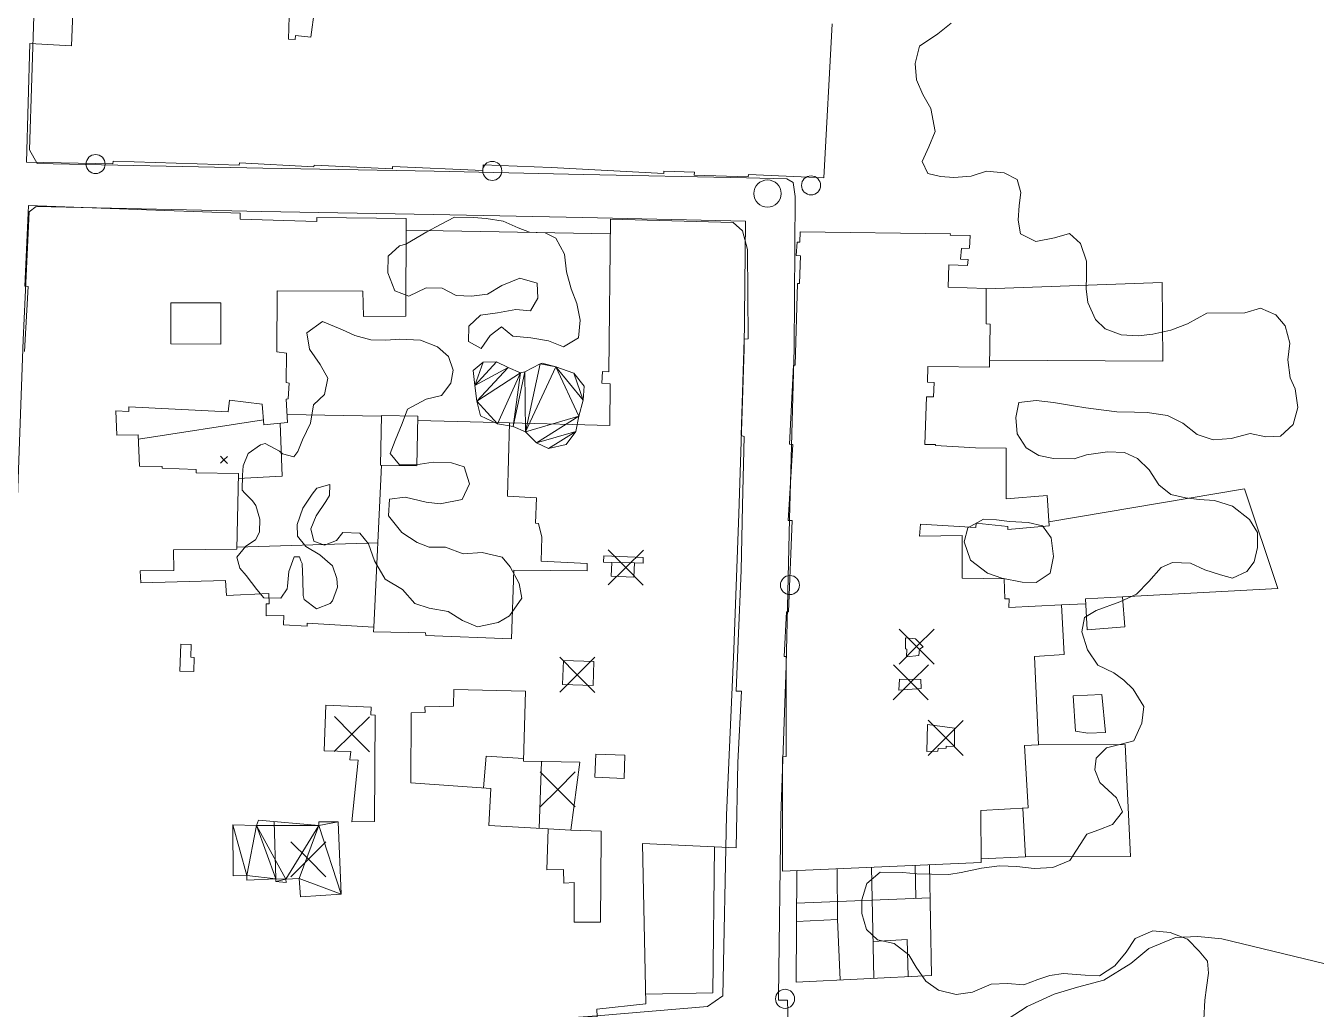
# Model space of a CAD drawing. Header units: metres. Extents: x 4652992 to 4879070, y 2074171 to 2309877.
# Drawn here: x 4654221.4 to 4654325.5, y 2308706.9 to 2308786.2 of the extents above; entities that cross this region are included whole.
import ezdxf

# ---------------------------------------------------------------- set-up
doc = ezdxf.new("R2010")
doc.units = ezdxf.units.M
doc.header["$MEASUREMENT"] = 0
doc.linetypes.add('DGN Style 3', pattern=[92.779933, 66.271381, -26.508552])
for name, color, linetype, lineweight in [('Level 18', 5, 'Continuous', 0), ('Level 20', 30, 'DGN Style 3', 0), ('Level 30', 5, 'Continuous', 0), ('Level 31', 38, 'Continuous', 0), ('Level 35', 4, 'Continuous', 0), ('Level 37', 3, 'Continuous', 0), ('Level 39', 9, 'Continuous', 0), ('Level 40', 1, 'Continuous', 0), ('Level 45', 9, 'Continuous', 0), ('Level 61', 4, 'Continuous', 0), ('Level 62', 4, 'Continuous', 0), ('Level 63', 3, 'Continuous', 0)]:
    doc.layers.add(name, color=color, linetype=linetype, lineweight=lineweight)

# ---------------------------------------------------------------- blocks, each defined once
blk = doc.blocks.new('AL_1')
at = {"layer": 'Level 45'}
blk.add_circle((2.1e-05, 1.3e-05, 3e-05), 1.100002, dxfattribs=at)
blk = doc.blocks.new('COTA_12')
at = {"layer": 'Level 63', "ltscale": 0.2}
for p, q in [((-1.408662, 1.419362, 0.00024), (-0.000205, -0.00016, 0.00024)), ((1.419317, 1.408297, 0.00024), (-0.000205, -0.00016, 0.00024)), ((-0.000205, -0.00016, 0.00024), (-1.419727, -1.408617, 0.00024)), ((-0.000205, -0.00016, 0.00024), (1.408252, -1.419682, 0.00024))]:
    blk.add_line(p, q, dxfattribs=at)
blk = doc.blocks.new('POSTE_1')
at = {"layer": 'Level 61'}
blk.add_circle((-4.7e-05, -1.9e-05, -2.4e-05), 0.770001, dxfattribs=at)
blk = doc.blocks.new('COTA_10')
at = {"layer": 'Level 39'}
for p, q in [((-1.408444, 1.419518, 3.9e-05), (1.3e-05, -4e-06, 3.9e-05)), ((1.419535, 1.408453, 3.9e-05), (1.3e-05, -4e-06, 3.9e-05)), ((1.3e-05, -4e-06, 3.9e-05), (-1.419509, -1.408461, 3.9e-05)), ((1.3e-05, -4e-06, 3.9e-05), (1.40847, -1.419526, 3.9e-05))]:
    blk.add_line(p, q, dxfattribs=at)

msp = doc.modelspace()

# ---------------------------------------------------------------- linework, layer by layer
at = {"layer": 'Level 18', "color": 30}
for points in [[(4654221.658485, 2308776.212461, 1327.400125), (4654222.223129, 2308793.6658, 1326.637625), (4654222.857571, 2308814.889964, 1325.750125), (4654223.667726, 2308840.302498, 1325.125125), (4654223.916257, 2308854.624359, 1324.962625), (4654224.367506, 2308878.603455, 1324.125125), (4654224.701921, 2308906.474166, 1322.950125), (4654225.471903, 2308932.721316, 1321.850125), (4654226.114511, 2308942.035538, 1321.087625)], [(4654279.53869, 2308773.943776, 1324.35096), (4654266.388316, 2308774.227803, 1324.99471), (4654254.310998, 2308774.473731, 1326.18221), (4654240.495188, 2308774.728621, 1327.23221), (4654222.272933, 2308775.114779, 1327.40721), (4654221.658485, 2308776.212461, 1327.400125)], [(4654283.470458, 2308772.449117, 1324.200125), (4654283.295971, 2308773.576403, 1324.200125), (4654282.787248, 2308773.878022, 1324.200125), (4654279.53869, 2308773.943776, 1324.35096)], [(4654282.108976, 2308707.888399, 1327.325125), (4654282.313065, 2308722.479232, 1326.300125), (4654282.740593, 2308734.58963, 1325.575125), (4654283.009776, 2308746.408686, 1325.087625), (4654283.386084, 2308760.173622, 1324.300125), (4654283.470458, 2308772.449117, 1324.200125)], [(4654219.411364, 2308704.062915, 1332.531375), (4654220.611708, 2308745.91393, 1329.512625), (4654221.1543, 2308760.865356, 1328.475125), (4654221.644768, 2308771.208171, 1327.625125)], [(4654279.463339, 2308770.455039, 1324.271065), (4654266.315119, 2308770.73902, 1324.914815), (4654254.243292, 2308770.984836, 1326.102315), (4654240.426037, 2308771.239753, 1327.152315), (4654222.199001, 2308771.626012, 1327.589815), (4654221.644768, 2308771.208171, 1327.625125)], [(4654277.631908, 2308707.951022, 1327.380223), (4654277.931186, 2308722.519914, 1326.355223), (4654278.499258, 2308735.890021, 1325.578582), (4654278.921224, 2308746.823003, 1325.128979), (4654279.345531, 2308760.158851, 1324.355138), (4654279.463339, 2308770.455039, 1324.271065)], [(4654219.411364, 2308704.062915, 1332.531375), (4654220.019534, 2308702.103685, 1332.469537), (4654225.11555, 2308702.549717, 1332.282037), (4654244.528065, 2308704.487931, 1330.957037), (4654257.894691, 2308705.633733, 1329.525787), (4654267.454937, 2308706.325563, 1328.738287), (4654276.37788, 2308707.080082, 1327.719608), (4654277.631908, 2308707.951022, 1327.380223)], [(4654280.458922, 2308702.702839, 1327.491462), (4654282.983058, 2308702.839725, 1327.316462), (4654282.833668, 2308707.599511, 1327.210212), (4654282.116331, 2308707.603312, 1327.285212), (4654282.108976, 2308707.888399, 1327.325125)]]:
    msp.add_polyline3d(points, dxfattribs=at)
at = {"layer": 'Level 20', "linetype": 'Continuous'}
msp.add_polyline3d([(4654282.915723, 2308704.985114, 1327.268571), (4654284.755412, 2308705.031307, 1326.987321), (4654287.491538, 2308704.870838, 1326.293571), (4654291.395607, 2308704.66731, 1325.331071), (4654293.643559, 2308704.610905, 1324.799821), (4654295.236185, 2308704.622729, 1324.356071), (4654297.824712, 2308704.529812, 1323.712321), (4654299.09462, 2308705.096553, 1323.331071), (4654300.659094, 2308706.090162, 1322.987321), (4654302.195302, 2308707.075644, 1322.699821), (4654304.36277, 2308708.077634, 1322.543571), (4654306.246137, 2308708.637434, 1322.374821), (4654308.374887, 2308709.195087, 1321.818571), (4654310.545261, 2308710.54634, 1321.543571), (4654312.015086, 2308711.757827, 1321.393571), (4654314.15434, 2308712.649996, 1320.493571), (4654315.967258, 2308712.722524, 1319.931071), (4654317.898153, 2308712.554794, 1319.243571), (4654326.23427, 2308710.51463, 1312.718571)], dxfattribs=at)
at = {"layer": 'Level 30', "color": 1}
for points in [[(4654286.453109, 2308786.377183, 1329.34723), (4654285.787244, 2308773.958729, 1329.21598), (4654279.687687, 2308774.210684, 1328.98473), (4654279.680243, 2308774.018723, 1327.231605), (4654275.321148, 2308774.175625, 1327.375355), (4654275.347275, 2308774.39769, 1327.375355), (4654272.869138, 2308774.484199, 1329.68473), (4654272.849905, 2308774.300929, 1329.68473), (4654263.762289, 2308774.779835, 1329.56598), (4654258.291638, 2308774.990587, 1329.49098), (4654258.264494, 2308774.53702, 1329.49098), (4654250.958969, 2308774.863944, 1329.350355), (4654250.947541, 2308774.686566, 1329.350355), (4654244.627628, 2308774.956714, 1329.78473), (4654244.613559, 2308774.839571, 1329.78473), (4654238.608614, 2308775.161816, 1331.45348), (4654238.580865, 2308774.967318, 1331.45348), (4654228.402263, 2308775.28095, 1332.750355), (4654228.391757, 2308775.070855, 1332.750355), (4654221.431826, 2308775.209562, 1332.625355), (4654221.674733, 2308784.779045, 1332.756605), (4654225.042935, 2308784.59633, 1329.950355), (4654225.400327, 2308793.313581, 1330.019105)], [(4654242.648609, 2308787.874847, 1329.34098), (4654242.556119, 2308785.125467, 1329.47848), (4654243.098901, 2308785.11182, 1330.37848), (4654243.142871, 2308785.43662, 1330.37848), (4654244.367377, 2308785.292351, 1329.700355), (4654244.663793, 2308787.501436, 1329.55348)], [(4654221.269332, 2308759.943185, 1332.40973), (4654221.542122, 2308765.176415, 1331.99098), (4654221.295682, 2308765.205563, 1331.99098), (4654221.578777, 2308771.703961, 1331.98473), (4654232.59378, 2308771.317813, 1332.02848), (4654238.661064, 2308771.107846, 1331.99098), (4654238.654573, 2308770.619585, 1330.70348), (4654244.842047, 2308770.415406, 1329.73473), (4654244.849387, 2308770.75803, 1329.73473), (4654252.06335, 2308770.668334, 1329.20973), (4654252.040395, 2308762.796624, 1328.84098), (4654248.630045, 2308762.758811, 1328.86598), (4654248.568379, 2308764.815274, 1331.17223), (4654241.642957, 2308764.824086, 1331.02223), (4654241.637788, 2308759.909605, 1332.54723), (4654242.403624, 2308759.804453, 1332.50973), (4654242.374277, 2308757.424661, 1331.99098), (4654242.609647, 2308757.370977, 1331.962855), (4654242.551468, 2308756.105361, 1331.63473), (4654242.385235, 2308756.100893, 1331.63473), (4654242.48608, 2308754.199687, 1331.95348), (4654240.587924, 2308754.023496, 1331.95348), (4654240.432211, 2308755.689995, 1331.74098), (4654237.798533, 2308755.997285, 1331.90348), (4654237.699499, 2308755.062208, 1331.89098), (4654229.674444, 2308755.469827, 1331.819105), (4654229.682901, 2308755.104793, 1331.819105), (4654228.639842, 2308755.158495, 1332.187855), (4654228.721482, 2308753.181419, 1333.625355), (4654230.432281, 2308753.204428, 1333.150355), (4654230.544112, 2308750.68973, 1332.650355), (4654232.378115, 2308750.665031, 1332.331605), (4654232.381182, 2308750.532449, 1332.331605), (4654235.112205, 2308750.419602, 1332.144105), (4654235.100981, 2308750.13101, 1332.612855), (4654238.518313, 2308750.08508, 1332.200355), (4654238.406442, 2308743.976953, 1332.469105), (4654233.280484, 2308743.933594, 1332.075355), (4654233.301459, 2308742.25289, 1332.069105), (4654230.601436, 2308742.241559, 1333.444105), (4654230.65689, 2308741.281231, 1333.444105), (4654237.487682, 2308741.467353, 1333.262855), (4654237.55153, 2308740.254678, 1332.637855), (4654240.966523, 2308740.420439, 1332.494105), (4654241.01665, 2308739.579876, 1332.494105), (4654240.765975, 2308739.583344, 1332.494105), (4654240.763302, 2308738.593391, 1332.694105), (4654242.184278, 2308738.626476, 1332.869105), (4654242.158114, 2308737.878259, 1333.406605), (4654244.068409, 2308737.761214, 1333.406605), (4654244.085688, 2308738.009149, 1333.400355), (4654249.45263, 2308737.694156, 1333.606605), (4654249.438418, 2308737.31364, 1334.287855), (4654253.616089, 2308737.229465, 1334.269105), (4654253.656938, 2308737.011156, 1333.712855), (4654260.55659, 2308736.762866, 1331.475355), (4654260.763801, 2308742.286769, 1330.256605), (4654266.664469, 2308742.223386, 1328.144105), (4654266.665766, 2308742.830616, 1328.150355), (4654262.966759, 2308743.004192, 1328.387855), (4654263.020073, 2308744.956083, 1328.406605), (4654262.747761, 2308746.045388, 1328.412855), (4654262.500243, 2308746.07465, 1328.412855), (4654262.585775, 2308748.131671, 1327.806605), (4654260.229709, 2308748.271017, 1327.71598), (4654260.409876, 2308754.169951, 1327.90973), (4654268.510493, 2308753.974144, 1327.46598), (4654268.533518, 2308757.33401, 1327.47223), (4654267.849103, 2308757.378478, 1327.544105), (4654267.901899, 2308758.314283, 1327.550355), (4654268.432792, 2308758.302848, 1327.52848), (4654268.559596, 2308770.61728, 1327.850355), (4654278.461923, 2308770.351443, 1328.025355), (4654279.205815, 2308769.664604, 1327.975355), (4654279.604622, 2308768.158836, 1327.906605), (4654279.670558, 2308760.948286, 1327.806605), (4654279.335981, 2308760.939291, 1327.800355), (4654279.100363, 2308753.155162, 1327.775355), (4654279.341353, 2308753.087102, 1327.769105), (4654279.203999, 2308747.508381, 1328.669105), (4654279.110997, 2308742.254713, 1328.881605), (4654278.860258, 2308736.56242, 1328.994105), (4654278.860258, 2308736.56242, 1333.337855), (4654278.702031, 2308732.51762, 1333.206605), (4654279.129374, 2308732.523968, 1333.206605), (4654278.839039, 2308726.758642, 1333.200355), (4654278.839039, 2308726.758642, 1331.075355), (4654278.712097, 2308719.887329, 1331.037855), (4654271.141179, 2308720.231267, 1332.569105), (4654271.415985, 2308707.29878, 1331.74098)], [(4654298.470895, 2308718.700983, 1328.689066), (4654282.438985, 2308717.99682, 1329.620316), (4654282.428562, 2308727.232957, 1329.395316), (4654282.725741, 2308727.261404, 1328.776566), (4654282.743368, 2308735.313218, 1328.367191), (4654282.578679, 2308735.321611, 1328.251566), (4654282.761741, 2308738.926688, 1327.957816), (4654282.914676, 2308738.926951, 1327.957816), (4654283.222462, 2308746.300809, 1327.320316), (4654282.908461, 2308746.29494, 1327.248441), (4654283.267992, 2308752.433036, 1327.123441), (4654283.004851, 2308752.451661, 1327.123441), (4654283.325871, 2308758.822554, 1327.110941), (4654283.462036, 2308758.83906, 1328.873441), (4654283.647163, 2308765.419576, 1328.642191), (4654283.812425, 2308765.411146, 1326.773441), (4654283.903501, 2308767.648318, 1326.523441), (4654283.536443, 2308767.684792, 1326.523441), (4654283.611613, 2308768.74496, 1326.523441), (4654283.832105, 2308768.747026, 1326.523441), (4654283.868164, 2308769.587304, 1326.523441), (4654296.000276, 2308769.441049, 1325.829691), (4654295.984821, 2308769.316831, 1325.817191), (4654297.583461, 2308769.288887, 1325.745316), (4654297.52119, 2308768.264558, 1325.720316), (4654296.897488, 2308768.251656, 1325.720316), (4654296.818701, 2308767.39711, 1325.698441), (4654297.430857, 2308767.345221, 1325.704691), (4654297.378985, 2308766.866673, 1325.704691), (4654295.878035, 2308766.917877, 1325.848441), (4654295.80616, 2308765.127266, 1326.598441), (4654298.887659, 2308765.010541, 1326.251566), (4654298.879478, 2308762.157504, 1328.804691), (4654299.203699, 2308762.141749, 1328.804691), (4654299.154119, 2308758.682261, 1328.814066), (4654294.18278, 2308758.733355, 1325.279691), (4654294.141593, 2308757.45443, 1325.242191), (4654294.677278, 2308757.428937, 1325.204691), (4654294.639722, 2308756.282653, 1325.204691), (4654294.051824, 2308756.277145, 1325.242191), (4654293.918379, 2308752.421287, 1327.214066), (4654294.784029, 2308752.418847, 1327.214066), (4654294.78961, 2308752.338032, 1327.214066), (4654298.009675, 2308752.163679, 1327.123441), (4654298.009675, 2308752.163679, 1325.389066), (4654300.493906, 2308752.123497, 1325.357816), (4654300.494829, 2308748.046799, 1323.510941), (4654303.791035, 2308748.327363, 1322.614066), (4654303.973456, 2308745.86742, 1322.614066), (4654300.616758, 2308745.563345, 1323.342191), (4654300.640109, 2308745.806788, 1325.573441), (4654298.069505, 2308746.074821, 1327.292191), (4654298.053617, 2308745.723085, 1327.292191), (4654293.575663, 2308745.99799, 1327.310941), (4654293.496411, 2308745.028471, 1326.960941), (4654296.953753, 2308745.07616, 1326.879691), (4654296.945663, 2308741.653269, 1324.107816), (4654300.329024, 2308741.586603, 1323.560941), (4654300.382491, 2308739.972279, 1323.598441), (4654300.736118, 2308739.96499, 1323.601566), (4654300.714744, 2308739.275611, 1327.707816), (4654304.955477, 2308739.497367, 1327.451566), (4654305.178821, 2308735.490219, 1327.451566), (4654302.785448, 2308735.323223, 1328.032816), (4654303.100988, 2308728.189329, 1328.170316), (4654301.976783, 2308728.150167, 1328.767191), (4654302.267255, 2308723.118741, 1328.310941), (4654298.450538, 2308722.885607, 1328.354691), (4654298.470895, 2308718.700983, 1328.689066)], [(4654270.443893, 2308741.71861, 1327.986144), (4654268.608207, 2308741.807096, 1327.911144), (4654268.661245, 2308742.907411, 1327.820519), (4654268.003148, 2308742.939133, 1327.820519), (4654268.028103, 2308743.456855, 1327.820519), (4654271.205821, 2308743.303679, 1328.108019), (4654271.183817, 2308742.847187, 1328.111144), (4654270.499883, 2308742.880155, 1328.111144), (4654270.443893, 2308741.71861, 1327.986144)], [(4654292.439464, 2308735.301516, 1327.320316), (4654292.463588, 2308735.922225, 1327.232816), (4654292.353766, 2308735.941099, 1327.232816), (4654292.3646, 2308736.823339, 1327.210941), (4654293.183619, 2308736.749057, 1327.182816), (4654293.785859, 2308736.093822, 1327.167191), (4654293.500122, 2308735.910271, 1327.157816), (4654293.436258, 2308735.40275, 1328.254691), (4654292.439464, 2308735.301516, 1327.320316)], [(4654233.807792, 2308734.145537, 1333.329894), (4654233.86942, 2308736.320911, 1333.067394), (4654234.712979, 2308736.297013, 1332.736144), (4654234.683618, 2308735.26059, 1332.729894), (4654234.952414, 2308735.252975, 1332.729894), (4654234.920148, 2308734.114024, 1333.236144), (4654233.807792, 2308734.145537, 1333.329894)], [(4654267.795989, 2308720.83187, 1331.731605), (4654267.754382, 2308713.894474, 1331.756605), (4654265.621076, 2308713.877999, 1331.756605), (4654265.611474, 2308717.101071, 1331.750355), (4654264.79407, 2308717.043423, 1331.294105), (4654264.775266, 2308718.129262, 1331.244105), (4654263.409462, 2308718.112993, 1331.244105), (4654263.531356, 2308721.405898, 1330.850355), (4654258.736186, 2308721.67497, 1332.469105), (4654258.900164, 2308724.683394, 1332.081605), (4654252.428102, 2308725.121652, 1331.944105), (4654252.480052, 2308730.776625, 1333.875355), (4654253.59506, 2308730.796361, 1333.875355), (4654253.572002, 2308731.26241, 1332.494105), (4654255.888856, 2308731.306675, 1332.52223), (4654255.91734, 2308732.660464, 1332.525355), (4654261.708944, 2308732.522959, 1333.675355), (4654261.528491, 2308726.881168, 1333.681605), (4654266.074251, 2308726.799393, 1328.962855), (4654265.353562, 2308721.31638, 1330.500355), (4654267.809036, 2308721.224333, 1330.375355), (4654267.795989, 2308720.83187, 1331.731605)], [(4654245.444276, 2308727.718621, 1333.298644), (4654245.578089, 2308731.384103, 1333.979894), (4654249.248697, 2308731.240938, 1333.954894), (4654249.206425, 2308730.629063, 1333.954894), (4654249.56964, 2308730.593013, 1333.954894), (4654249.503823, 2308722.015454, 1333.836144), (4654247.677173, 2308721.986751, 1333.017394), (4654248.176622, 2308726.972598, 1332.804894), (4654247.505195, 2308726.982557, 1332.804894), (4654247.584398, 2308727.653952, 1332.804894), (4654245.444276, 2308727.718621, 1333.298644)], [(4654296.328898, 2308728.051897, 1328.870316), (4654296.320589, 2308729.532906, 1328.876566), (4654294.148624, 2308729.839746, 1328.548441), (4654294.089768, 2308727.647159, 1329.001566), (4654294.984971, 2308727.672481, 1328.985941), (4654294.991775, 2308727.89689, 1328.985941), (4654295.644719, 2308727.927225, 1328.984379), (4654295.652004, 2308728.098326, 1328.982816), (4654296.328898, 2308728.051897, 1328.870316)], [(4654271.415985, 2308707.29878, 1331.74098), (4654267.451514, 2308706.871333, 1332.25348), (4654267.485676, 2308706.245449, 1332.25348), (4654260.257217, 2308705.98265, 1333.00973), (4654253.691575, 2308705.579667, 1333.32223), (4654253.719316, 2308705.363834, 1333.32223), (4654247.676145, 2308704.923913, 1333.38473), (4654247.666833, 2308704.648482, 1333.38473), (4654242.375072, 2308704.343387, 1334.75973), (4654237.253258, 2308704.101457, 1334.90348), (4654237.223873, 2308703.341372, 1337.05973), (4654225.691253, 2308702.749026, 1337.38473), (4654225.699115, 2308703.090666, 1336.49723), (4654220.066216, 2308702.949677, 1336.27848)]]:
    msp.add_polyline3d(points, dxfattribs=at)
for points in [[(4654237.111233, 2308763.852763, 1330.708019), (4654233.080491, 2308763.874161, 1330.564269), (4654233.062813, 2308760.544236, 1330.576769), (4654237.093558, 2308760.523377, 1330.720517)], [(4654264.76411, 2308735.007977, 1331.101769), (4654267.21951, 2308734.91252, 1331.101769), (4654267.14412, 2308732.973285, 1330.858019), (4654264.688719, 2308733.068742, 1330.858019)], [(4654293.644424, 2308732.732018, 1327.989066), (4654291.84153, 2308732.61692, 1327.985941), (4654291.885773, 2308733.498982, 1327.973441), (4654293.615925, 2308733.467237, 1327.989066)]]:
    msp.add_3dface(points, dxfattribs=at)
at = {"layer": 'Level 31'}
msp.add_polyline3d([(4654306.089523, 2308729.290991, 1323.457816), (4654305.890046, 2308732.144987, 1323.407816), (4654308.201402, 2308732.268996, 1323.076566), (4654308.508994, 2308729.195968, 1323.076566), (4654307.094252, 2308729.145071, 1323.464066), (4654306.089523, 2308729.290991, 1323.457816)], dxfattribs=at)
for points in [[(4654253.014612, 2308754.724893, 1330.375355), (4654252.935523, 2308750.695735, 1330.375355), (4654249.989648, 2308750.75356, 1330.569105), (4654250.068737, 2308754.782718, 1330.569105)], [(4654306.885504, 2308739.979029, 1323.851566), (4654309.89022, 2308740.145023, 1323.776566), (4654310.05754, 2308737.70753, 1323.720316), (4654307.028217, 2308737.478857, 1323.814066)], [(4654269.646419, 2308725.491079, 1328.831071), (4654267.281122, 2308725.591585, 1328.837321), (4654267.36022, 2308727.45305, 1328.837321), (4654269.725516, 2308727.352544, 1328.831071)]]:
    msp.add_3dface(points, dxfattribs=at)
at = {"layer": 'Level 35'}
for p, q in [((4654268.547415, 2308769.434334, 1328.083019), (4654252.060612, 2308769.729303, 1329.120519)), ((4654240.551657, 2308754.411649, 1332.031605), (4654230.447255, 2308752.867724, 1332.100355)), ((4654250.067568, 2308754.723161, 1330.544105), (4654242.452043, 2308754.841367, 1330.625355)), ((4654260.409876, 2308754.169951, 1329.012855), (4654253.007484, 2308754.361723, 1329.356605)), ((4654249.45263, 2308737.694156, 1331.287855), (4654250.075362, 2308750.751877, 1330.425355)), ((4654303.948623, 2308746.2023, 1321.601567), (4654319.715804, 2308748.85127, 1316.876567)), ((4654238.40957, 2308744.14774, 1331.312855), (4654249.776513, 2308744.485474, 1330.839269)), ((4654270.499883, 2308742.880155, 1328.086144), (4654268.661245, 2308742.907411, 1327.879894)), ((4654304.955477, 2308739.497367, 1323.232816), (4654306.908848, 2308739.570068, 1323.232816)), ((4654262.786053, 2308721.447719, 1330.381605), (4654262.99983, 2308726.8547, 1330.381605)), ((4654241.537887, 2308717.388483, 1333.611144), (4654241.402147, 2308722.0169, 1333.542394)), ((4654265.353562, 2308721.31638, 1330.137855), (4654263.531356, 2308721.405898, 1330.137855)), ((4654286.854708, 2308718.19077, 1329.363819), (4654286.885397, 2308714.089727, 1330.105559)), ((4654289.817322, 2308709.358345, 1329.055559), (4654289.629047, 2308718.312626, 1329.011809)), ((4654293.209351, 2308715.811421, 1328.505559), (4654293.150415, 2308718.467294, 1328.505559)), ((4654294.346582, 2308715.856551, 1328.829872), (4654283.574596, 2308715.429071, 1329.591704))]:
    msp.add_line(p, q, dxfattribs=at)
at = {"layer": 'Level 35', "extrusion": (0.4523043044730777, 0.112600616640877, 0.8847270298161009), "elevation": 2366300.462467, "flags": 128}
msp.add_lwpolyline([(1115992.962615, -4488659.620701), (1115990.574138, -4488673.539104), (1115999.037382, -4488672.774798)], dxfattribs=at)
at = {"layer": 'Level 35', "extrusion": (0.0123717401426896, -0.0009704404254726, 0.9999229961808171), "elevation": 56671.017589, "flags": 128}
msp.add_lwpolyline([(4653888.872597, 2308783.170015), (4653885.856189, 2308783.357335), (4653885.656059, 2308780.805763)], dxfattribs=at)
at = {"layer": 'Level 35', "extrusion": (-0.0485268800333742, -0.0026397466765291, 0.9988183887232505), "elevation": -230626.653049, "flags": 128}
msp.add_lwpolyline([(-2052501.710359, 4767255.760588), (-2052501.667828, 4767259.361513), (-2052505.617435, 4767259.361513)], dxfattribs=at)
at = {"layer": 'Level 35', "extrusion": (-0.0505778278493407, -0.1592775382576159, 0.9859373961548655), "elevation": -601818.616792, "flags": 128}
msp.add_lwpolyline([(3737263.461273, 3558538.117714), (3737266.580635, 3558539.277094), (3737268.241295, 3558534.634012)], dxfattribs=at)
at = {"layer": 'Level 35', "extrusion": (0.0047694452036067, -0.0040603630733005, 0.9999803827296627), "elevation": 14152.72414, "flags": 128}
msp.add_lwpolyline([(4654230.479982, 2308788.830159), (4654233.228976, 2308788.980711), (4654233.304841, 2308785.991248)], dxfattribs=at)
at = {"layer": 'Level 35'}
for points in [[(4654298.887618, 2308764.995973, 1322.157816), (4654313.091953, 2308765.491832, 1319.076566), (4654313.142076, 2308759.14756, 1318.839066), (4654299.162097, 2308759.238938, 1320.901566)], [(4654303.100988, 2308728.189329, 1324.414066), (4654310.103226, 2308728.226049, 1322.320316), (4654310.532435, 2308719.183318, 1322.789066), (4654302.063128, 2308719.149392, 1325.170316)], [(4654283.589093, 2308718.047336, 1329.55351), (4654283.539277, 2308709.049991, 1329.68476), (4654294.452508, 2308709.586008, 1328.59101), (4654294.301626, 2308718.517858, 1328.931248)]]:
    msp.add_polyline3d(points, dxfattribs=at)
at = {"layer": 'Level 37', "extrusion": (0.0133715381340245, 0.0263675592233348, 0.9995628813579136), "elevation": 124438.454282, "flags": 128}
msp.add_lwpolyline([(-3106817.042905, -4162293.411309), (-3106822.255826, -4162282.841119), (-3106817.47198, -4162280.304273)], dxfattribs=at)
at = {"layer": 'Level 40', "color": 3}
for points in [[(4654307.010291, 2308720.990958, 1328.295829), (4654307.96069, 2308721.337873, 1328.270975), (4654309.066802, 2308721.769075, 1328.295975), (4654309.87306, 2308722.791901, 1328.333475), (4654309.399956, 2308723.926401, 1328.333475), (4654308.050818, 2308725.157326, 1328.208475), (4654307.637685, 2308726.173501, 1328.058475), (4654307.754484, 2308727.12568, 1327.720975), (4654308.580341, 2308727.956094, 1327.370975), (4654309.658233, 2308728.230103, 1327.070975), (4654310.793351, 2308728.521291, 1326.708475), (4654311.455365, 2308729.94698, 1326.333475), (4654311.616453, 2308731.296651, 1326.020975), (4654310.75609, 2308732.686699, 1325.708475), (4654309.992937, 2308733.411897, 1325.495975), (4654309.180005, 2308734.01061, 1325.258475), (4654307.884962, 2308734.638102, 1325.058475), (4654307.048901, 2308735.861938, 1324.795975), (4654306.605976, 2308737.315334, 1324.533475), (4654306.812925, 2308738.468084, 1324.258475), (4654307.75402, 2308739.03565, 1324.208475), (4654309.666003, 2308739.733561, 1324.233475), (4654311.024537, 2308740.364474, 1324.308475), (4654312.019328, 2308741.381931, 1324.308475), (4654313.006672, 2308742.508692, 1324.245975), (4654313.919547, 2308742.919065, 1324.158475), (4654315.370588, 2308742.858929, 1323.770975), (4654316.51747, 2308742.310894, 1323.408475), (4654317.797618, 2308741.902013, 1322.783475), (4654318.755181, 2308741.656554, 1322.383475), (4654319.906368, 2308742.188042, 1321.708475), (4654320.50332, 2308742.949739, 1321.333475), (4654320.767495, 2308744.119668, 1320.608475), (4654320.769055, 2308745.334695, 1320.020975), (4654320.119569, 2308746.391459, 1319.595975), (4654318.768473, 2308747.460681, 1319.270975), (4654317.304495, 2308747.90113, 1319.208475), (4654316.077655, 2308748.003785, 1319.208475), (4654314.960565, 2308748.114599, 1319.208475), (4654313.792911, 2308748.396136, 1319.208475), (4654312.82437, 2308749.183611, 1319.195975), (4654312.040832, 2308750.398427, 1319.195975), (4654311.091105, 2308751.290697, 1319.395975), (4654310.044565, 2308751.794495, 1320.008475), (4654308.672309, 2308751.841101, 1320.383475), (4654306.976294, 2308751.592221, 1320.870975), (4654305.972483, 2308751.278484, 1321.308475), (4654304.323502, 2308751.291592, 1322.183475), (4654303.124883, 2308751.55144, 1322.545975), (4654302.097157, 2308752.160032, 1322.745975), (4654301.378293, 2308753.282723, 1322.820975), (4654301.262657, 2308754.598895, 1322.720975), (4654301.509977, 2308755.825732, 1322.433475), (4654302.919861, 2308755.988716, 1321.845975), (4654304.325826, 2308755.828294, 1321.395975), (4654305.927774, 2308755.553197, 1320.845975), (4654306.925708, 2308755.381825, 1320.445975), (4654308.384197, 2308755.212384, 1320.008475), (4654309.413096, 2308755.062701, 1319.870975), (4654310.842579, 2308755.033274, 1319.458475), (4654311.868733, 2308755.019095, 1319.170975), (4654313.501645, 2308754.765688, 1318.770975), (4654314.744166, 2308754.147216, 1318.495975), (4654315.908689, 2308753.245066, 1318.370975), (4654317.210394, 2308752.805476, 1318.433475), (4654318.663394, 2308752.907043, 1318.570975), (4654320.199096, 2308753.318486, 1318.808475), (4654321.450238, 2308753.049619, 1319.283475), (4654322.62181, 2308753.091488, 1319.820975), (4654323.659717, 2308754.047527, 1320.220975), (4654324.040303, 2308755.413518, 1320.645975), (4654323.82158, 2308756.909432, 1321.383475), (4654323.415895, 2308757.816302, 1321.608475), (4654323.214026, 2308759.255309, 1321.620975), (4654323.401375, 2308760.600471, 1322.208475), (4654323.00627, 2308762.018649, 1322.833475), (4654322.245076, 2308762.905549, 1323.233475), (4654321.014706, 2308763.440915, 1323.670975), (4654319.755729, 2308763.06297, 1324.320975), (4654319.755729, 2308763.06297, 1324.420975), (4654316.70087, 2308763.015435, 1327.983475), (4654315.137369, 2308762.166469, 1328.020975), (4654313.793705, 2308761.65242, 1328.158475), (4654312.327347, 2308761.345772, 1328.295975), (4654311.15631, 2308761.201233, 1328.383475), (4654309.785067, 2308761.277428, 1328.420975), (4654308.487721, 2308761.76673, 1328.445975), (4654307.715485, 2308762.511681, 1328.445975), (4654307.084549, 2308763.897668, 1328.445975), (4654306.959244, 2308764.983768, 1328.508475), (4654306.988963, 2308766.043202, 1328.695975), (4654306.985481, 2308767.214801, 1328.958475), (4654306.497586, 2308768.656023, 1329.183475), (4654305.600783, 2308769.449015, 1329.470975), (4654304.392797, 2308769.097923, 1329.670975), (4654302.874765, 2308768.800164, 1329.795975), (4654301.656805, 2308769.435492, 1329.920975), (4654301.453989, 2308770.534925, 1329.995975), (4654301.532637, 2308771.71901, 1330.008475), (4654301.665704, 2308772.760666, 1330.045975), (4654301.376139, 2308773.821794, 1330.045975), (4654300.325183, 2308774.348554, 1329.995975), (4654298.911504, 2308774.485276, 1329.733475), (4654297.668444, 2308774.08699, 1329.733475), (4654296.264872, 2308773.98245, 1329.733475), (4654295.187075, 2308774.061395, 1329.733475), (4654294.162827, 2308774.29081, 1329.733475), (4654293.699765, 2308775.275329, 1329.733475), (4654294.257338, 2308776.456872, 1329.695975), (4654294.772472, 2308777.698942, 1329.620975), (4654294.410148, 2308779.544381, 1329.420975), (4654293.758864, 2308780.667732, 1329.320975), (4654293.250621, 2308781.846317, 1329.220975), (4654293.141046, 2308783.169235, 1329.083475), (4654293.498414, 2308784.571512, 1328.908475), (4654294.981505, 2308785.567236, 1328.833475), (4654296.04009, 2308786.423073, 1328.820975)], [(4654253.744774, 2308769.587949, 1331.34723), (4654254.828362, 2308770.169592, 1331.38473), (4654255.95508, 2308770.7703, 1331.25348), (4654257.500764, 2308770.742799, 1331.09723), (4654258.522126, 2308770.673063, 1331.05348), (4654259.887689, 2308770.451434, 1331.05348), (4654261.106388, 2308769.924024, 1330.69723), (4654262.024018, 2308769.567572, 1330.04098), (4654263.273114, 2308769.511633, 1329.38473), (4654264.151381, 2308769.0825, 1328.87848), (4654264.851607, 2308767.796801, 1328.56598), (4654265.009324, 2308766.36606, 1328.53473), (4654265.3736, 2308764.979242, 1328.12848), (4654265.843104, 2308763.812675, 1327.91598), (4654266.119625, 2308762.454193, 1327.87848), (4654265.974714, 2308761.035778, 1328.01598), (4654264.758682, 2308760.304773, 1328.39723), (4654263.546024, 2308760.791419, 1328.59098), (4654262.116155, 2308761.024108, 1329.03473), (4654260.683234, 2308761.164631, 1329.34723), (4654259.7695, 2308761.917663, 1329.39723), (4654258.839468, 2308761.230159, 1329.31598), (4654258.122687, 2308760.174936, 1329.26598), (4654257.097685, 2308760.748481, 1329.20348), (4654257.118466, 2308761.989621, 1329.13473), (4654258.054604, 2308762.861457, 1329.03473), (4654259.439197, 2308763.047046, 1328.90348), (4654260.921418, 2308763.335018, 1328.77223), (4654262.094842, 2308763.225886, 1328.62848), (4654262.684505, 2308764.236765, 1328.55973), (4654262.649295, 2308765.461052, 1328.65348), (4654261.233846, 2308765.85016, 1329.05348), (4654259.791638, 2308765.26399, 1329.23473), (4654258.633872, 2308764.562689, 1329.40348), (4654257.343854, 2308764.387317, 1329.69098), (4654256.09703, 2308764.456106, 1329.69723), (4654254.956278, 2308765.04956, 1329.74723), (4654253.672365, 2308765.058521, 1329.85348), (4654252.270235, 2308764.399249, 1330.11598), (4654251.140785, 2308764.831858, 1330.25348), (4654250.575276, 2308766.279771, 1330.24098), (4654250.603657, 2308767.638778, 1330.22223), (4654251.532974, 2308768.472063, 1330.27848), (4654252.042941, 2308768.582976, 1330.29723), (4654253.744774, 2308769.587949, 1331.34723)], [(4654244.343333, 2308754.15347, 1332.47223), (4654244.576972, 2308755.624069, 1332.08473), (4654245.466282, 2308756.451817, 1331.49723), (4654245.728662, 2308757.784948, 1330.89723), (4654245.129155, 2308758.895228, 1330.60973), (4654244.260074, 2308760.131379, 1330.29723), (4654244.040793, 2308761.441321, 1330.02223), (4654245.317875, 2308762.361414, 1329.83473), (4654246.923217, 2308761.687776, 1329.67223), (4654247.928817, 2308761.223294, 1329.67223), (4654249.219198, 2308760.868867, 1329.73473), (4654250.435448, 2308760.845247, 1329.78473), (4654251.562358, 2308760.916504, 1329.79723), (4654253.22087, 2308760.843335, 1329.82223), (4654254.586938, 2308760.316863, 1329.84723), (4654255.481884, 2308759.526846, 1329.85973), (4654255.845112, 2308758.430694, 1329.90973), (4654255.658536, 2308757.37608, 1329.90973), (4654254.926707, 2308756.388726, 1330.32223), (4654253.681597, 2308756.099251, 1330.89723), (4654252.181887, 2308755.270452, 1331.33473), (4654251.740828, 2308754.127077, 1331.59723), (4654251.17702, 2308752.739761, 1331.85973), (4654250.779912, 2308751.694847, 1331.78473), (4654251.523366, 2308750.798357, 1331.39723), (4654252.847157, 2308750.782748, 1331.07223), (4654254.237652, 2308750.994212, 1330.88473), (4654255.71593, 2308750.952036, 1330.82223), (4654256.744282, 2308750.616165, 1330.78473), (4654257.164994, 2308749.245079, 1330.82223), (4654256.572444, 2308747.99523, 1330.98473), (4654254.810824, 2308747.635549, 1331.25973), (4654253.668823, 2308747.778925, 1331.39723), (4654251.987675, 2308748.174045, 1331.79723), (4654250.713823, 2308748.022037, 1332.05973), (4654250.636227, 2308746.683634, 1332.00973), (4654251.723386, 2308745.330466, 1331.78473), (4654252.962153, 2308744.534332, 1331.68473), (4654253.92991, 2308744.155872, 1331.54723), (4654255.227953, 2308744.144691, 1330.85973), (4654256.671264, 2308743.604936, 1330.32223), (4654258.202593, 2308743.712666, 1330.10973), (4654259.806497, 2308743.330829, 1330.13473), (4654260.465163, 2308742.554939, 1330.40973), (4654261.182752, 2308741.212315, 1330.64723), (4654261.399039, 2308740.035412, 1330.90973), (4654260.405064, 2308738.616052, 1331.00973), (4654259.484018, 2308738.05881, 1330.99723), (4654257.829939, 2308737.70714, 1330.89723), (4654256.59716, 2308738.237195, 1330.79723), (4654255.452282, 2308738.964172, 1330.98473), (4654253.933166, 2308739.225409, 1331.42223), (4654252.750327, 2308739.587847, 1331.77223), (4654251.760053, 2308740.738821, 1332.07223), (4654250.366799, 2308741.561521, 1332.33473), (4654249.512926, 2308743.033601, 1332.50973), (4654249.014971, 2308744.41797, 1332.49723), (4654248.318462, 2308745.279882, 1332.53473), (4654246.947726, 2308745.330069, 1332.37223), (4654246.434092, 2308744.676261, 1332.20973), (4654245.467657, 2308744.312359, 1332.19723), (4654244.624088, 2308744.642958, 1332.17223), (4654244.371397, 2308745.614082, 1332.17223), (4654244.798804, 2308746.680291, 1332.17223), (4654245.588235, 2308747.843273, 1332.17223), (4654245.885229, 2308748.322297, 1332.17223), (4654245.906662, 2308749.193271, 1332.17223), (4654244.846337, 2308748.898525, 1332.17223), (4654244.472099, 2308748.432784, 1332.17223), (4654243.712966, 2308747.291096, 1332.17223), (4654243.265801, 2308745.963237, 1332.18473), (4654243.286763, 2308745.031962, 1332.19723), (4654243.962075, 2308744.2002, 1332.20973), (4654245.090307, 2308743.529095, 1332.24723), (4654246.126087, 2308742.635344, 1332.37223), (4654246.477219, 2308741.620787, 1332.50973), (4654246.513389, 2308740.925441, 1332.64723), (4654246.107179, 2308739.829082, 1332.75973), (4654245.932934, 2308739.593997, 1332.78473), (4654244.824108, 2308739.175067, 1332.78473), (4654243.842818, 2308739.926923, 1332.69723), (4654243.738388, 2308740.236434, 1332.64723), (4654243.725089, 2308741.510954, 1332.59723), (4654243.664845, 2308742.820052, 1332.62223), (4654243.572512, 2308743.047969, 1332.62223), (4654243.442335, 2308743.361908, 1332.70973), (4654243.016719, 2308743.355585, 1332.70973), (4654242.596858, 2308742.18206, 1332.75973), (4654242.49507, 2308741.006845, 1332.79723), (4654242.454114, 2308740.775345, 1332.79723), (4654241.952577, 2308740.039942, 1332.83473), (4654240.57729, 2308740.064407, 1332.83473), (4654240.003412, 2308740.719696, 1332.83473), (4654239.141877, 2308741.848531, 1332.83473), (4654238.640692, 2308742.464815, 1332.80973), (4654238.395546, 2308743.328622, 1332.75973), (4654239.113723, 2308744.238809, 1332.70973), (4654239.892379, 2308744.741023, 1332.68473), (4654240.212126, 2308745.348658, 1332.69723), (4654240.265413, 2308746.399689, 1332.64723), (4654239.932484, 2308747.517135, 1332.59723), (4654239.652371, 2308747.883364, 1332.58473), (4654239.043645, 2308748.491636, 1332.58473), (4654238.822572, 2308748.741692, 1332.47223), (4654238.851668, 2308749.955912, 1332.10973), (4654238.906393, 2308750.715142, 1332.02223), (4654239.320148, 2308751.704184, 1331.92223), (4654240.294246, 2308752.411331, 1331.87223), (4654240.682018, 2308752.503677, 1331.87223), (4654241.845098, 2308751.879588, 1332.05973), (4654242.075272, 2308751.680977, 1332.10973), (4654242.988538, 2308751.444411, 1332.25973), (4654243.327927, 2308751.863135, 1332.32223), (4654243.706833, 2308752.80516, 1332.32223), (4654244.343333, 2308754.15347, 1332.47223)], [(4654302.278514, 2308746.143654, 1323.407423), (4654303.432917, 2308745.865026, 1323.532423), (4654304.115526, 2308744.892502, 1323.782423), (4654304.3022, 2308743.390577, 1323.982423), (4654304.035448, 2308742.046775, 1324.057423), (4654302.91278, 2308741.304426, 1324.107423), (4654301.789958, 2308741.310383, 1324.107423), (4654300.137644, 2308741.647883, 1324.169923), (4654298.980432, 2308742.060615, 1324.219923), (4654297.613547, 2308743.097326, 1324.207423), (4654297.101436, 2308744.575024, 1324.144923), (4654297.40903, 2308745.698012, 1324.069923), (4654298.656877, 2308746.392116, 1323.957423), (4654299.718515, 2308746.34323, 1323.907423), (4654300.76626, 2308746.216559, 1323.869923), (4654302.278514, 2308746.143654, 1323.407423)], [(4654316.080246, 2308711.55993, 1323.930287), (4654315.131611, 2308712.521539, 1323.292787), (4654313.732769, 2308713.054642, 1322.842787), (4654312.342281, 2308713.186971, 1322.717787), (4654310.90008, 2308712.582747, 1322.855287), (4654310.165179, 2308711.457703, 1323.142787), (4654309.274956, 2308710.359336, 1323.317787), (4654308.038014, 2308709.560123, 1323.542787), (4654306.871268, 2308709.600778, 1323.867787), (4654305.109122, 2308709.743694, 1324.217787), (4654304.013579, 2308709.585761, 1324.530287), (4654303.050256, 2308709.272006, 1324.917787), (4654301.929775, 2308708.825508, 1325.305287), (4654300.591061, 2308708.948944, 1325.880287), (4654299.271777, 2308708.882684, 1326.392787), (4654297.768561, 2308708.235695, 1327.092787), (4654296.456682, 2308708.061673, 1327.567787), (4654295.020877, 2308708.388143, 1328.042787), (4654294.00477, 2308709.121737, 1328.442787), (4654293.222534, 2308710.267748, 1328.667787), (4654292.62429, 2308711.249045, 1328.655287), (4654291.454698, 2308712.168737, 1328.517787), (4654290.11782, 2308712.451593, 1328.430287), (4654289.228363, 2308713.296548, 1328.367787), (4654288.845507, 2308714.586946, 1328.267787), (4654288.853739, 2308715.677061, 1328.192787), (4654289.253947, 2308717.019325, 1328.155287), (4654290.323542, 2308717.927148, 1328.105287), (4654292.160564, 2308717.904485, 1328.067787), (4654293.287562, 2308717.790789, 1328.055287), (4654294.454309, 2308717.750134, 1327.905287), (4654295.863279, 2308717.721122, 1327.555287), (4654296.855274, 2308717.896839, 1327.317787), (4654298.493493, 2308718.254415, 1326.830287), (4654299.965314, 2308718.427589, 1326.317787), (4654301.343776, 2308718.377194, 1325.992787), (4654302.75553, 2308718.214591, 1325.605287), (4654304.265264, 2308718.301385, 1325.930287), (4654305.620563, 2308718.867289, 1326.155287), (4654307.010291, 2308720.990958, 1328.295829)], [(4654316.446351, 2308706.026298, 1322.083475), (4654316.54002, 2308707.603599, 1322.433475), (4654316.666226, 2308708.608175, 1322.433475), (4654316.820651, 2308709.769945, 1322.720975), (4654316.75362, 2308710.753692, 1323.445975), (4654316.080246, 2308711.55993, 1323.930287)]]:
    msp.add_polyline3d(points, dxfattribs=at)
at = {"layer": 'Level 62', "elevation": 1329.20348, "flags": 128}
msp.add_lwpolyline([(4654241.884275, 2308754.143826), (4654242.051855, 2308749.868882), (4654238.51115, 2308749.694009)], dxfattribs=at)

# ---------------------------------------------------------------- block references
at = {"layer": 'Level 39'}
for p in [(4654269.78875, 2308742.50775, 1325.64355), (4654293.26385, 2308736.12145, 1324.96165), (4654265.87825, 2308733.8486, 1327.40605), (4654292.79935, 2308733.24055, 1325.87415), (4654247.684, 2308729.0554, 1330.36855), (4654295.61115, 2308728.7571, 1325.83045), (4654264.294, 2308724.60155, 1326.88105), (4654244.1733, 2308718.96025, 1331.71855)]:
    msp.add_blockref('COTA_10', p, dxfattribs=at)
at = {"layer": 'Level 45'}
msp.add_blockref('AL_1', (4654281.22815, 2308772.67375, 1324.41685), dxfattribs=at)
at = {"layer": 'Level 61'}
for p in [(4654226.99615, 2308775.05745, 1327.36165), (4654259.01345, 2308774.50805, 1325.73905), (4654284.74335, 2308773.33975, 1324.41405), (4654283.04255, 2308741.08685, 1325.30545), (4654282.643, 2308707.70135, 1327.15805)]:
    msp.add_blockref('POSTE_1', p, dxfattribs=at)
at = {"layer": 'Level 63', "ltscale": 0.2, "xscale": 0.2, "yscale": 0.2, "zscale": 0.2}
msp.add_blockref('COTA_12', (4654237.35765, 2308751.19365, 1329.47845), dxfattribs=at)

# ---------------------------------------------------------------- meshes
at = {"layer": 'Level 30', "color": 1}
mesh = msp.add_polyface(dxfattribs=at)
corners = [(4654246.806017, 2308716.154797, 1336.239269), (4654246.569328, 2308721.971797, 1335.945519), (4654246.569328, 2308721.971797, 1333.301769), (4654245.006432, 2308721.971378, 1333.301769), (4654245.017522, 2308721.698823, 1333.301769), (4654240.147623, 2308722.127271, 1334.651769), (4654239.989471, 2308721.680744, 1334.651769), (4654238.075535, 2308721.74628, 1333.914269), (4654238.097781, 2308717.624013, 1333.289269), (4654239.198564, 2308717.658653, 1333.289269), (4654239.197026, 2308717.277335, 1333.283019), (4654241.537887, 2308717.388483, 1333.283019), (4654241.537868, 2308717.1648, 1333.283019), (4654242.375991, 2308717.093241, 1333.073644), (4654242.361296, 2308717.345969, 1333.073644), (4654243.439789, 2308717.397818, 1333.051769), (4654243.539266, 2308715.945349, 1333.151769)]
mesh.append_faces([[corners[k] for k in face] for face in [(9, 7, 8), (11, 9, 10), (6, 4, 5), (0, 15, 16), (4, 2, 3), (2, 0, 1), (14, 12, 13)]], dxfattribs={"vtx0": -1, "color": 1})
mesh.append_faces([[corners[k] for k in face] for face in [(7, 9, 6)]], dxfattribs={"vtx0": -1, "vtx1": -1, "color": 1})
mesh.append_faces([[corners[k] for k in face] for face in [(9, 11, 6), (6, 11, 14), (6, 14, 4), (4, 15, 0), (4, 0, 2)]], dxfattribs={"vtx0": -1, "vtx1": -1, "vtx2": -1, "color": 1})
mesh.append_faces([[corners[k] for k in face] for face in [(14, 11, 12), (4, 14, 15)]], dxfattribs={"vtx0": -1, "vtx2": -1, "color": 1})
at = {"layer": 'Level 40', "color": 3}
mesh = msp.add_polyface(dxfattribs=at)
corners = [(4654264.140249, 2308758.70652, 1328.49098), (4654265.60335, 2308758.189492, 1328.45348), (4654266.428198, 2308757.145102, 1328.49098), (4654266.358597, 2308756.002318, 1328.54723), (4654266.009752, 2308754.708453, 1328.70348), (4654265.751972, 2308753.478567, 1329.00973), (4654264.968567, 2308752.43197, 1329.14098), (4654263.54222, 2308752.106479, 1329.17223), (4654262.58888, 2308752.575676, 1329.10973), (4654261.695677, 2308753.45927, 1329.09723), (4654260.709701, 2308753.89426, 1329.09098), (4654259.430788, 2308754.100885, 1329.10348), (4654258.067881, 2308754.733415, 1329.09723), (4654257.758955, 2308755.914738, 1328.96598), (4654257.601804, 2308757.202694, 1328.88473), (4654257.467364, 2308758.393834, 1328.80973), (4654258.26652, 2308759.079352, 1328.79723), (4654259.347552, 2308759.105846, 1328.79723), (4654260.300891, 2308758.636649, 1328.79723), (4654261.304327, 2308758.225203, 1328.82848), (4654261.636636, 2308758.300795, 1328.84098), (4654262.878796, 2308758.936689, 1328.81598), (4654263.047232, 2308758.987366, 1328.80973)]
mesh.append_faces([[corners[k] for k in face] for face in [(7, 5, 6), (13, 11, 12), (3, 1, 2), (0, 21, 22), (16, 14, 15)]], dxfattribs={"vtx0": -1, "color": 3})
mesh.append_faces([[corners[k] for k in face] for face in [(5, 8, 4), (17, 14, 16), (11, 19, 10), (10, 20, 9), (20, 10, 19), (19, 13, 18), (4, 0, 3)]], dxfattribs={"vtx0": -1, "vtx1": -1, "color": 3})
mesh.append_faces([[corners[k] for k in face] for face in [(11, 13, 19), (4, 9, 0), (0, 9, 21)]], dxfattribs={"vtx0": -1, "vtx1": -1, "vtx2": -1, "color": 3})
mesh.append_faces([[corners[k] for k in face] for face in [(5, 7, 8), (14, 17, 18), (9, 20, 21), (4, 8, 9), (18, 13, 14), (3, 0, 1)]], dxfattribs={"vtx0": -1, "vtx2": -1, "color": 3})

doc.saveas('drawing.dxf')
